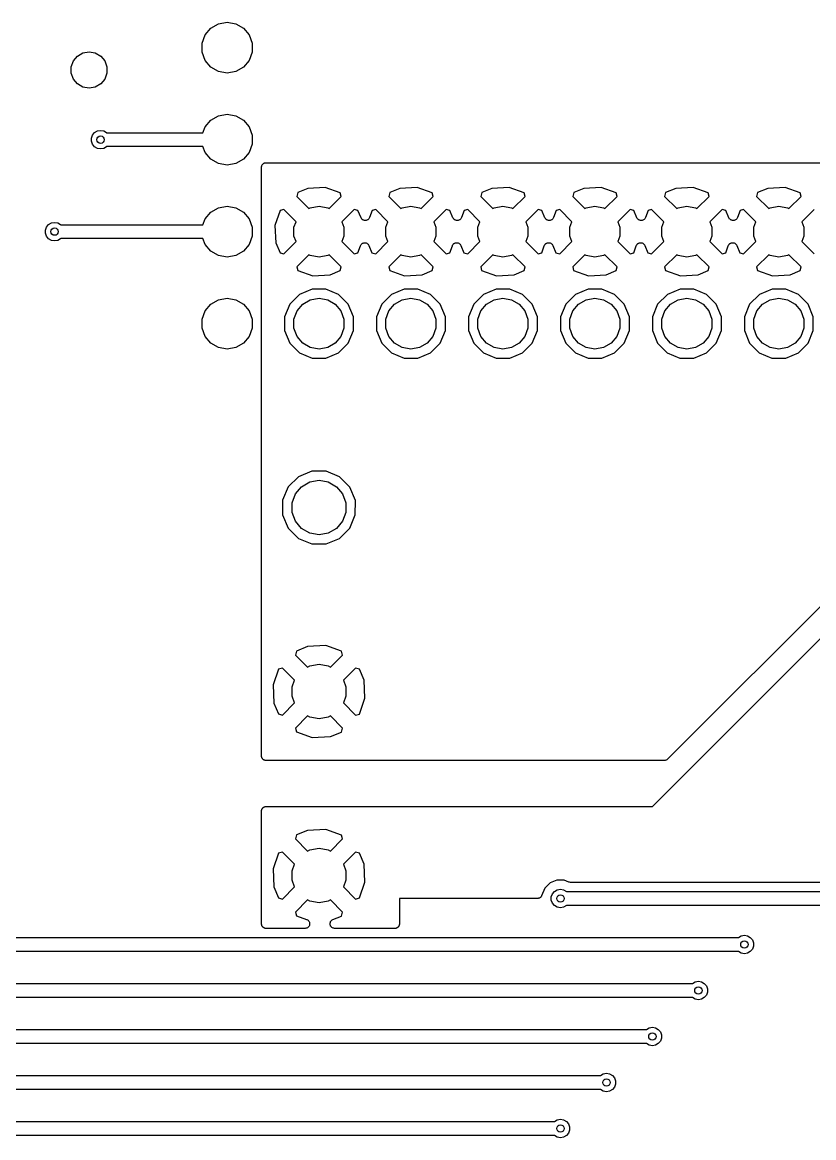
# Model space of a CAD drawing. Extents: x 25 to 346, y -457 to -16.
# Drawn here: x 223.9 to 245.75, y -405.38 to -374.58 of the extents above; entities that cross this region are included whole.
import ezdxf

# ---------------------------------------------------------------- set-up
doc = ezdxf.new("R2010")
doc.units = 0
doc.header["$MEASUREMENT"] = 0
doc.layers.add('BLACK', color=7, linetype='CONTINUOUS')

msp = doc.modelspace()

# ---------------------------------------------------------------- linework, layer by layer
at = {"layer": 'Black'}
for p, q in [((228.945, -374.934), (229.102, -374.748)), ((229.102, -374.748), (229.313, -374.626)), ((229.313, -374.626), (229.552, -374.584)), ((229.552, -374.584), (229.792, -374.626)), ((229.792, -374.626), (230.003, -374.748)), ((230.003, -374.748), (230.16, -374.934)), ((228.862, -375.163), (228.945, -374.934)), ((230.16, -374.934), (230.243, -375.163)), ((225.42, -375.516), (225.571, -375.428)), ((225.571, -375.428), (225.742, -375.398)), ((225.742, -375.398), (225.914, -375.428)), ((225.914, -375.428), (226.065, -375.516)), ((228.862, -375.407), (228.862, -375.163)), ((228.945, -375.636), (228.862, -375.407)), ((230.243, -375.407), (230.16, -375.636)), ((230.243, -375.163), (230.243, -375.407)), ((225.248, -375.813), (225.308, -375.649)), ((225.308, -375.649), (225.42, -375.516)), ((226.065, -375.516), (226.177, -375.649)), ((226.177, -375.649), (226.237, -375.813)), ((229.102, -375.822), (228.945, -375.636)), ((230.16, -375.636), (230.003, -375.822)), ((225.248, -375.987), (225.248, -375.813)), ((225.308, -376.151), (225.248, -375.987)), ((226.237, -375.987), (226.177, -376.151)), ((226.237, -375.813), (226.237, -375.987)), ((229.313, -375.944), (229.102, -375.822)), ((229.552, -375.986), (229.313, -375.944)), ((229.792, -375.944), (229.552, -375.986)), ((230.003, -375.822), (229.792, -375.944)), ((225.42, -376.284), (225.308, -376.151)), ((225.571, -376.372), (225.42, -376.284)), ((225.742, -376.402), (225.571, -376.372)), ((225.914, -376.372), (225.742, -376.402)), ((226.065, -376.284), (225.914, -376.372)), ((226.177, -376.151), (226.065, -376.284)), ((228.945, -377.474), (229.102, -377.288)), ((229.102, -377.288), (229.313, -377.166)), ((229.313, -377.166), (229.552, -377.124)), ((229.552, -377.124), (229.792, -377.166)), ((229.792, -377.166), (230.003, -377.288)), ((230.003, -377.288), (230.16, -377.474)), ((225.896, -377.63), (225.973, -377.585)), ((225.973, -377.585), (226.06, -377.57)), ((226.06, -377.57), (226.147, -377.585)), ((226.147, -377.585), (226.224, -377.63)), ((228.887, -377.635), (228.945, -377.474)), ((230.16, -377.474), (230.243, -377.703)), ((225.809, -377.781), (225.839, -377.698)), ((225.809, -377.869), (225.809, -377.781)), ((225.839, -377.952), (225.809, -377.869)), ((225.839, -377.698), (225.896, -377.63)), ((226.224, -377.63), (226.228, -377.635)), ((226.228, -377.635), (228.887, -377.635)), ((230.243, -377.703), (230.243, -377.947)), ((225.896, -378.02), (225.839, -377.952)), ((225.973, -378.065), (225.896, -378.02)), ((226.06, -378.08), (225.973, -378.065)), ((226.147, -378.065), (226.06, -378.08)), ((226.224, -378.02), (226.147, -378.065)), ((226.228, -378.015), (226.224, -378.02)), ((228.887, -378.015), (226.228, -378.015)), ((228.945, -378.176), (228.887, -378.015)), ((229.102, -378.362), (228.945, -378.176)), ((230.16, -378.176), (230.003, -378.362)), ((230.243, -377.947), (230.16, -378.176)), ((229.313, -378.484), (229.102, -378.362)), ((229.552, -378.526), (229.313, -378.484)), ((229.792, -378.484), (229.552, -378.526)), ((230.003, -378.362), (229.792, -378.484)), ((230.511, -378.555), (230.513, -378.544)), ((230.513, -378.544), (230.518, -378.534)), ((230.518, -378.534), (230.522, -378.523)), ((230.522, -378.523), (230.529, -378.515)), ((230.529, -378.515), (230.535, -378.505)), ((230.535, -378.505), (230.543, -378.498)), ((230.543, -378.498), (230.55, -378.49)), ((230.55, -378.49), (230.56, -378.484)), ((230.56, -378.484), (230.569, -378.477)), ((230.569, -378.477), (230.579, -378.473)), ((230.579, -378.473), (230.589, -378.468)), ((230.589, -378.468), (230.6, -378.466)), ((230.6, -378.466), (230.61, -378.462)), ((230.61, -378.462), (230.621, -378.462)), ((230.621, -378.462), (230.632, -378.46)), ((230.632, -378.46), (255.905, -378.46)), ((230.505, -378.587), (230.507, -378.576)), ((230.505, -379.431), (230.505, -378.587)), ((230.507, -378.565), (230.511, -378.555)), ((230.507, -378.576), (230.507, -378.565)), ((232.267, -379.147), (231.784, -379.173)), ((232.68, -379.293), (232.267, -379.147)), ((234.807, -379.147), (234.324, -379.173)), ((235.22, -379.293), (234.807, -379.147)), ((237.347, -379.147), (236.864, -379.173)), ((237.76, -379.293), (237.347, -379.147)), ((239.887, -379.147), (239.404, -379.173)), ((240.3, -379.293), (239.887, -379.147)), ((242.427, -379.147), (241.944, -379.173)), ((242.84, -379.293), (242.427, -379.147)), ((244.967, -379.147), (244.484, -379.173)), ((245.38, -379.293), (244.967, -379.147)), ((230.505, -380.151), (230.505, -379.431)), ((230.505, -379.431), (230.505, -379.431)), ((231.506, -379.288), (231.479, -379.393)), ((231.479, -379.393), (231.815, -379.728)), ((231.784, -379.173), (231.506, -379.288)), ((232.37, -379.728), (232.706, -379.393)), ((232.706, -379.393), (232.68, -379.293)), ((234.046, -379.288), (234.019, -379.393)), ((234.019, -379.393), (234.355, -379.728)), ((234.324, -379.173), (234.046, -379.288)), ((234.91, -379.728), (235.246, -379.393)), ((235.246, -379.393), (235.22, -379.293)), ((236.586, -379.288), (236.559, -379.393)), ((236.559, -379.393), (236.895, -379.728)), ((236.864, -379.173), (236.586, -379.288)), ((237.45, -379.728), (237.786, -379.393)), ((237.786, -379.393), (237.76, -379.293)), ((239.126, -379.288), (239.099, -379.393)), ((239.099, -379.393), (239.435, -379.728)), ((239.404, -379.173), (239.126, -379.288)), ((239.99, -379.728), (240.326, -379.393)), ((240.326, -379.393), (240.3, -379.293)), ((241.666, -379.288), (241.639, -379.393)), ((241.639, -379.393), (241.975, -379.728)), ((241.944, -379.173), (241.666, -379.288)), ((242.53, -379.728), (242.866, -379.393)), ((242.866, -379.393), (242.84, -379.293)), ((244.206, -379.288), (244.179, -379.393)), ((244.179, -379.393), (244.515, -379.728)), ((244.484, -379.173), (244.206, -379.288)), ((245.07, -379.728), (245.406, -379.393)), ((245.406, -379.393), (245.38, -379.293)), ((229.102, -379.828), (229.313, -379.706)), ((229.313, -379.706), (229.552, -379.664)), ((229.552, -379.664), (229.792, -379.706)), ((229.792, -379.706), (230.003, -379.828)), ((231.12, -379.752), (231.02, -379.778)), ((231.458, -380.09), (231.12, -379.752)), ((231.815, -379.728), (231.853, -379.706)), ((231.853, -379.706), (232.093, -379.664)), ((232.093, -379.664), (232.332, -379.706)), ((232.332, -379.706), (232.37, -379.728)), ((233.065, -379.752), (232.727, -380.09)), ((233.169, -379.779), (233.065, -379.752)), ((233.66, -379.752), (233.56, -379.778)), ((233.998, -380.09), (233.66, -379.752)), ((234.355, -379.728), (234.393, -379.706)), ((234.393, -379.706), (234.632, -379.664)), ((234.632, -379.664), (234.872, -379.706)), ((234.872, -379.706), (234.91, -379.728)), ((235.605, -379.752), (235.267, -380.09)), ((235.709, -379.779), (235.605, -379.752)), ((236.2, -379.752), (236.1, -379.778)), ((236.538, -380.09), (236.2, -379.752)), ((236.895, -379.728), (236.933, -379.706)), ((236.933, -379.706), (237.172, -379.664)), ((237.172, -379.664), (237.412, -379.706)), ((237.412, -379.706), (237.45, -379.728)), ((238.145, -379.752), (237.807, -380.09)), ((238.249, -379.779), (238.145, -379.752)), ((238.74, -379.752), (238.64, -379.778)), ((239.078, -380.09), (238.74, -379.752)), ((239.435, -379.728), (239.473, -379.706)), ((239.473, -379.706), (239.712, -379.664)), ((239.712, -379.664), (239.952, -379.706)), ((239.952, -379.706), (239.99, -379.728)), ((240.685, -379.752), (240.347, -380.09)), ((240.789, -379.779), (240.685, -379.752)), ((241.28, -379.752), (241.18, -379.778)), ((241.618, -380.09), (241.28, -379.752)), ((241.975, -379.728), (242.013, -379.706)), ((242.013, -379.706), (242.252, -379.664)), ((242.252, -379.664), (242.492, -379.706)), ((242.492, -379.706), (242.53, -379.728)), ((243.225, -379.752), (242.887, -380.09)), ((243.329, -379.779), (243.225, -379.752)), ((243.82, -379.752), (243.72, -379.778)), ((244.158, -380.09), (243.82, -379.752)), ((244.515, -379.728), (244.553, -379.706)), ((244.553, -379.706), (244.792, -379.664)), ((244.792, -379.664), (245.032, -379.706)), ((245.032, -379.706), (245.07, -379.728)), ((245.765, -379.752), (245.427, -380.09)), ((228.887, -380.174), (228.945, -380.014)), ((228.945, -380.014), (229.102, -379.828)), ((230.003, -379.828), (230.16, -380.014)), ((230.16, -380.014), (230.243, -380.243)), ((231.02, -379.778), (230.875, -380.191)), ((233.253, -379.982), (233.169, -379.779)), ((233.264, -379.999), (233.253, -379.982)), ((233.274, -380.016), (233.264, -379.999)), ((233.276, -380.018), (233.274, -380.016)), ((233.277, -380.019), (233.276, -380.018)), ((233.293, -380.032), (233.277, -380.019)), ((233.308, -380.044), (233.293, -380.032)), ((233.31, -380.045), (233.308, -380.044)), ((233.312, -380.046), (233.31, -380.045)), ((233.331, -380.052), (233.312, -380.046)), ((233.35, -380.059), (233.331, -380.052)), ((233.352, -380.059), (233.35, -380.059)), ((233.354, -380.06), (233.352, -380.059)), ((233.374, -380.059), (233.354, -380.06)), ((233.394, -380.058), (233.374, -380.059)), ((233.396, -380.058), (233.394, -380.058)), ((233.398, -380.058), (233.396, -380.058)), ((233.417, -380.05), (233.398, -380.058)), ((233.435, -380.043), (233.417, -380.05)), ((233.437, -380.042), (233.435, -380.043)), ((233.439, -380.041), (233.437, -380.042)), ((233.454, -380.027), (233.439, -380.041)), ((233.469, -380.014), (233.454, -380.027)), ((233.47, -380.012), (233.469, -380.014)), ((233.471, -380.011), (233.47, -380.012)), ((233.481, -379.993), (233.471, -380.011)), ((233.49, -379.976), (233.481, -379.993)), ((233.56, -379.778), (233.49, -379.976)), ((235.793, -379.982), (235.709, -379.779)), ((235.804, -379.999), (235.793, -379.982)), ((235.814, -380.016), (235.804, -379.999)), ((235.816, -380.018), (235.814, -380.016)), ((235.817, -380.019), (235.816, -380.018)), ((235.833, -380.032), (235.817, -380.019)), ((235.848, -380.044), (235.833, -380.032)), ((235.85, -380.045), (235.848, -380.044)), ((235.852, -380.046), (235.85, -380.045)), ((235.871, -380.052), (235.852, -380.046)), ((235.89, -380.059), (235.871, -380.052)), ((235.892, -380.059), (235.89, -380.059)), ((235.894, -380.06), (235.892, -380.059)), ((235.914, -380.059), (235.894, -380.06)), ((235.934, -380.058), (235.914, -380.059)), ((235.936, -380.058), (235.934, -380.058)), ((235.938, -380.058), (235.936, -380.058)), ((235.957, -380.05), (235.938, -380.058)), ((235.975, -380.043), (235.957, -380.05)), ((235.977, -380.042), (235.975, -380.043)), ((235.979, -380.041), (235.977, -380.042)), ((235.994, -380.027), (235.979, -380.041)), ((236.009, -380.014), (235.994, -380.027)), ((236.01, -380.012), (236.009, -380.014)), ((236.011, -380.011), (236.01, -380.012)), ((236.021, -379.993), (236.011, -380.011)), ((236.03, -379.976), (236.021, -379.993)), ((236.1, -379.778), (236.03, -379.976)), ((238.333, -379.982), (238.249, -379.779)), ((238.344, -379.999), (238.333, -379.982)), ((238.354, -380.016), (238.344, -379.999)), ((238.356, -380.018), (238.354, -380.016)), ((238.357, -380.019), (238.356, -380.018)), ((238.373, -380.032), (238.357, -380.019)), ((238.388, -380.044), (238.373, -380.032)), ((238.39, -380.045), (238.388, -380.044)), ((238.392, -380.046), (238.39, -380.045)), ((238.411, -380.052), (238.392, -380.046)), ((238.43, -380.059), (238.411, -380.052)), ((238.432, -380.059), (238.43, -380.059)), ((238.434, -380.06), (238.432, -380.059)), ((238.454, -380.059), (238.434, -380.06)), ((238.474, -380.058), (238.454, -380.059)), ((238.476, -380.058), (238.474, -380.058)), ((238.478, -380.058), (238.476, -380.058)), ((238.497, -380.05), (238.478, -380.058)), ((238.515, -380.043), (238.497, -380.05)), ((238.517, -380.042), (238.515, -380.043)), ((238.519, -380.041), (238.517, -380.042)), ((238.534, -380.027), (238.519, -380.041)), ((238.549, -380.014), (238.534, -380.027)), ((238.55, -380.012), (238.549, -380.014)), ((238.551, -380.011), (238.55, -380.012)), ((238.561, -379.993), (238.551, -380.011)), ((238.57, -379.976), (238.561, -379.993)), ((238.64, -379.778), (238.57, -379.976)), ((240.873, -379.982), (240.789, -379.779)), ((240.884, -379.999), (240.873, -379.982)), ((240.894, -380.016), (240.884, -379.999)), ((240.896, -380.018), (240.894, -380.016)), ((240.897, -380.019), (240.896, -380.018)), ((240.913, -380.032), (240.897, -380.019)), ((240.928, -380.044), (240.913, -380.032)), ((240.93, -380.045), (240.928, -380.044)), ((240.932, -380.046), (240.93, -380.045)), ((240.951, -380.052), (240.932, -380.046)), ((240.97, -380.059), (240.951, -380.052)), ((240.972, -380.059), (240.97, -380.059)), ((240.974, -380.06), (240.972, -380.059)), ((240.994, -380.059), (240.974, -380.06)), ((241.014, -380.058), (240.994, -380.059)), ((241.016, -380.058), (241.014, -380.058)), ((241.018, -380.058), (241.016, -380.058)), ((241.037, -380.05), (241.018, -380.058)), ((241.055, -380.043), (241.037, -380.05)), ((241.057, -380.042), (241.055, -380.043)), ((241.059, -380.041), (241.057, -380.042)), ((241.074, -380.027), (241.059, -380.041)), ((241.089, -380.014), (241.074, -380.027)), ((241.09, -380.012), (241.089, -380.014)), ((241.091, -380.011), (241.09, -380.012)), ((241.101, -379.993), (241.091, -380.011)), ((241.11, -379.976), (241.101, -379.993)), ((241.18, -379.778), (241.11, -379.976)), ((243.413, -379.982), (243.329, -379.779)), ((243.424, -379.999), (243.413, -379.982)), ((243.434, -380.016), (243.424, -379.999)), ((243.436, -380.018), (243.434, -380.016)), ((243.437, -380.019), (243.436, -380.018)), ((243.453, -380.032), (243.437, -380.019)), ((243.468, -380.044), (243.453, -380.032)), ((243.47, -380.045), (243.468, -380.044)), ((243.472, -380.046), (243.47, -380.045)), ((243.491, -380.052), (243.472, -380.046)), ((243.51, -380.059), (243.491, -380.052)), ((243.512, -380.059), (243.51, -380.059)), ((243.514, -380.06), (243.512, -380.059)), ((243.534, -380.059), (243.514, -380.06)), ((243.554, -380.058), (243.534, -380.059)), ((243.556, -380.058), (243.554, -380.058)), ((243.558, -380.058), (243.556, -380.058)), ((243.577, -380.05), (243.558, -380.058)), ((243.595, -380.043), (243.577, -380.05)), ((243.597, -380.042), (243.595, -380.043)), ((243.599, -380.041), (243.597, -380.042)), ((243.614, -380.027), (243.599, -380.041)), ((243.629, -380.014), (243.614, -380.027)), ((243.63, -380.012), (243.629, -380.014)), ((243.631, -380.011), (243.63, -380.012)), ((243.641, -379.993), (243.631, -380.011)), ((243.65, -379.976), (243.641, -379.993)), ((243.72, -379.778), (243.65, -379.976)), ((224.539, -380.321), (224.569, -380.238)), ((224.539, -380.409), (224.539, -380.321)), ((224.569, -380.238), (224.626, -380.17)), ((224.626, -380.17), (224.703, -380.125)), ((224.703, -380.125), (224.79, -380.11)), ((224.79, -380.11), (224.877, -380.125)), ((224.877, -380.125), (224.954, -380.17)), ((224.954, -380.17), (224.958, -380.174)), ((224.958, -380.174), (225.149, -380.174)), ((225.149, -380.174), (228.887, -380.174)), ((230.243, -380.243), (230.243, -380.487)), ((230.505, -380.152), (230.505, -380.151)), ((230.505, -380.156), (230.505, -380.152)), ((230.505, -380.172), (230.505, -380.156)), ((230.505, -380.156), (230.505, -380.156)), ((230.505, -380.156), (230.505, -380.156)), ((230.505, -380.366), (230.505, -380.172)), ((230.505, -380.172), (230.505, -380.172)), ((230.505, -380.172), (230.505, -380.172)), ((230.505, -381.299), (230.505, -380.366)), ((230.505, -380.366), (230.505, -380.366)), ((230.505, -380.366), (230.505, -380.366)), ((230.875, -380.191), (230.901, -380.674)), ((231.402, -380.243), (231.458, -380.09)), ((231.402, -380.487), (231.402, -380.243)), ((232.727, -380.09), (232.783, -380.243)), ((232.783, -380.243), (232.783, -380.487)), ((233.942, -380.243), (233.998, -380.09)), ((233.942, -380.487), (233.942, -380.243)), ((235.267, -380.09), (235.323, -380.243)), ((235.323, -380.243), (235.323, -380.487)), ((236.482, -380.243), (236.538, -380.09)), ((236.482, -380.487), (236.482, -380.243)), ((237.807, -380.09), (237.863, -380.243)), ((237.863, -380.243), (237.863, -380.487)), ((239.022, -380.243), (239.078, -380.09)), ((239.022, -380.487), (239.022, -380.243)), ((240.347, -380.09), (240.403, -380.243)), ((240.403, -380.243), (240.403, -380.487)), ((241.562, -380.243), (241.618, -380.09)), ((241.562, -380.487), (241.562, -380.243)), ((242.887, -380.09), (242.943, -380.243)), ((242.943, -380.243), (242.943, -380.487)), ((244.102, -380.243), (244.158, -380.09)), ((244.102, -380.487), (244.102, -380.243)), ((245.427, -380.09), (245.483, -380.243)), ((245.483, -380.243), (245.483, -380.487)), ((224.569, -380.492), (224.539, -380.409)), ((224.626, -380.56), (224.569, -380.492)), ((224.703, -380.605), (224.626, -380.56)), ((224.79, -380.62), (224.703, -380.605)), ((224.877, -380.605), (224.79, -380.62)), ((224.954, -380.56), (224.877, -380.605)), ((224.958, -380.555), (224.954, -380.56)), ((225.149, -380.555), (224.958, -380.555)), ((228.887, -380.555), (225.149, -380.555)), ((228.945, -380.716), (228.887, -380.555)), ((230.243, -380.487), (230.16, -380.716)), ((230.901, -380.674), (231.016, -380.951)), ((231.12, -380.978), (231.458, -380.64)), ((231.458, -380.64), (231.402, -380.487)), ((232.783, -380.487), (232.727, -380.64)), ((232.727, -380.64), (233.065, -380.978)), ((233.271, -380.703), (233.286, -380.689)), ((233.286, -380.689), (233.288, -380.688)), ((233.288, -380.688), (233.29, -380.687)), ((233.29, -380.687), (233.308, -380.68)), ((233.308, -380.68), (233.327, -380.672)), ((233.327, -380.672), (233.329, -380.672)), ((233.329, -380.672), (233.331, -380.672)), ((233.331, -380.672), (233.351, -380.671)), ((233.351, -380.671), (233.371, -380.67)), ((233.371, -380.67), (233.373, -380.671)), ((233.373, -380.671), (233.375, -380.671)), ((233.375, -380.671), (233.394, -380.678)), ((233.394, -380.678), (233.413, -380.684)), ((233.413, -380.684), (233.415, -380.685)), ((233.415, -380.685), (233.417, -380.686)), ((233.417, -380.686), (233.432, -380.698)), ((233.432, -380.698), (233.448, -380.711)), ((233.66, -380.978), (233.998, -380.64)), ((233.998, -380.64), (233.942, -380.487)), ((235.323, -380.487), (235.267, -380.64)), ((235.267, -380.64), (235.605, -380.978)), ((235.811, -380.703), (235.826, -380.689)), ((235.826, -380.689), (235.828, -380.688)), ((235.828, -380.688), (235.83, -380.687)), ((235.83, -380.687), (235.848, -380.68)), ((235.848, -380.68), (235.867, -380.672)), ((235.867, -380.672), (235.869, -380.672)), ((235.869, -380.672), (235.871, -380.672)), ((235.871, -380.672), (235.891, -380.671)), ((235.891, -380.671), (235.911, -380.67)), ((235.911, -380.67), (235.913, -380.671)), ((235.913, -380.671), (235.915, -380.671)), ((235.915, -380.671), (235.934, -380.678)), ((235.934, -380.678), (235.953, -380.684)), ((235.953, -380.684), (235.955, -380.685)), ((235.955, -380.685), (235.957, -380.686)), ((235.957, -380.686), (235.972, -380.698)), ((235.972, -380.698), (235.988, -380.711)), ((236.2, -380.978), (236.538, -380.64)), ((236.538, -380.64), (236.482, -380.487)), ((237.863, -380.487), (237.807, -380.64)), ((237.807, -380.64), (238.145, -380.978)), ((238.351, -380.703), (238.366, -380.689)), ((238.366, -380.689), (238.368, -380.688)), ((238.368, -380.688), (238.37, -380.687)), ((238.37, -380.687), (238.388, -380.68)), ((238.388, -380.68), (238.407, -380.672)), ((238.407, -380.672), (238.409, -380.672)), ((238.409, -380.672), (238.411, -380.672)), ((238.411, -380.672), (238.431, -380.671)), ((238.431, -380.671), (238.451, -380.67)), ((238.451, -380.67), (238.453, -380.671)), ((238.453, -380.671), (238.455, -380.671)), ((238.455, -380.671), (238.474, -380.678)), ((238.474, -380.678), (238.493, -380.684)), ((238.493, -380.684), (238.495, -380.685)), ((238.495, -380.685), (238.497, -380.686)), ((238.497, -380.686), (238.512, -380.698)), ((238.512, -380.698), (238.528, -380.711)), ((238.74, -380.978), (239.078, -380.64)), ((239.078, -380.64), (239.022, -380.487)), ((240.403, -380.487), (240.347, -380.64)), ((240.347, -380.64), (240.685, -380.978)), ((240.891, -380.703), (240.906, -380.689)), ((240.906, -380.689), (240.908, -380.688)), ((240.908, -380.688), (240.91, -380.687)), ((240.91, -380.687), (240.928, -380.68)), ((240.928, -380.68), (240.947, -380.672)), ((240.947, -380.672), (240.949, -380.672)), ((240.949, -380.672), (240.951, -380.672)), ((240.951, -380.672), (240.971, -380.671)), ((240.971, -380.671), (240.991, -380.67)), ((240.991, -380.67), (240.993, -380.671)), ((240.993, -380.671), (240.995, -380.671)), ((240.995, -380.671), (241.014, -380.678)), ((241.014, -380.678), (241.033, -380.684)), ((241.033, -380.684), (241.035, -380.685)), ((241.035, -380.685), (241.037, -380.686)), ((241.037, -380.686), (241.052, -380.698)), ((241.052, -380.698), (241.068, -380.711)), ((241.28, -380.978), (241.618, -380.64)), ((241.618, -380.64), (241.562, -380.487)), ((242.943, -380.487), (242.887, -380.64)), ((242.887, -380.64), (243.225, -380.978)), ((243.431, -380.703), (243.446, -380.689)), ((243.446, -380.689), (243.448, -380.688)), ((243.448, -380.688), (243.45, -380.687)), ((243.45, -380.687), (243.468, -380.68)), ((243.468, -380.68), (243.487, -380.672)), ((243.487, -380.672), (243.489, -380.672)), ((243.489, -380.672), (243.491, -380.672)), ((243.491, -380.672), (243.511, -380.671)), ((243.511, -380.671), (243.531, -380.67)), ((243.531, -380.67), (243.533, -380.671)), ((243.533, -380.671), (243.535, -380.671)), ((243.535, -380.671), (243.554, -380.678)), ((243.554, -380.678), (243.573, -380.684)), ((243.573, -380.684), (243.575, -380.685)), ((243.575, -380.685), (243.577, -380.686)), ((243.577, -380.686), (243.592, -380.698)), ((243.592, -380.698), (243.608, -380.711)), ((243.82, -380.978), (244.158, -380.64)), ((244.158, -380.64), (244.102, -380.487)), ((245.483, -380.487), (245.427, -380.64)), ((245.427, -380.64), (245.765, -380.978)), ((229.102, -380.902), (228.945, -380.716)), ((229.313, -381.024), (229.102, -380.902)), ((230.003, -380.902), (229.792, -381.024)), ((230.16, -380.716), (230.003, -380.902)), ((231.016, -380.951), (231.12, -380.978)), ((231.815, -381.002), (231.479, -381.337)), ((231.853, -381.024), (231.815, -381.002)), ((232.37, -381.002), (232.332, -381.024)), ((232.706, -381.337), (232.37, -381.002)), ((233.065, -380.978), (233.165, -380.952)), ((233.165, -380.952), (233.235, -380.754)), ((233.235, -380.754), (233.244, -380.737)), ((233.244, -380.737), (233.254, -380.719)), ((233.254, -380.719), (233.255, -380.718)), ((233.255, -380.718), (233.256, -380.716)), ((233.256, -380.716), (233.271, -380.703)), ((233.448, -380.711), (233.449, -380.712)), ((233.449, -380.712), (233.451, -380.714)), ((233.451, -380.714), (233.461, -380.731)), ((233.461, -380.731), (233.472, -380.748)), ((233.472, -380.748), (233.556, -380.951)), ((233.556, -380.951), (233.66, -380.978)), ((234.355, -381.002), (234.019, -381.337)), ((234.393, -381.024), (234.355, -381.002)), ((234.91, -381.002), (234.872, -381.024)), ((235.246, -381.337), (234.91, -381.002)), ((235.605, -380.978), (235.705, -380.952)), ((235.705, -380.952), (235.775, -380.754)), ((235.775, -380.754), (235.784, -380.737)), ((235.784, -380.737), (235.794, -380.719)), ((235.794, -380.719), (235.795, -380.718)), ((235.795, -380.718), (235.796, -380.716)), ((235.796, -380.716), (235.811, -380.703)), ((235.988, -380.711), (235.989, -380.712)), ((235.989, -380.712), (235.991, -380.714)), ((235.991, -380.714), (236.001, -380.731)), ((236.001, -380.731), (236.012, -380.748)), ((236.012, -380.748), (236.096, -380.951)), ((236.096, -380.951), (236.2, -380.978)), ((236.895, -381.002), (236.559, -381.337)), ((236.933, -381.024), (236.895, -381.002)), ((237.45, -381.002), (237.412, -381.024)), ((237.786, -381.337), (237.45, -381.002)), ((238.145, -380.978), (238.245, -380.952)), ((238.245, -380.952), (238.315, -380.754)), ((238.315, -380.754), (238.324, -380.737)), ((238.324, -380.737), (238.334, -380.719)), ((238.334, -380.719), (238.335, -380.718)), ((238.335, -380.718), (238.336, -380.716)), ((238.336, -380.716), (238.351, -380.703)), ((238.528, -380.711), (238.529, -380.712)), ((238.529, -380.712), (238.531, -380.714)), ((238.531, -380.714), (238.541, -380.731)), ((238.541, -380.731), (238.552, -380.748)), ((238.552, -380.748), (238.636, -380.951)), ((238.636, -380.951), (238.74, -380.978)), ((239.435, -381.002), (239.099, -381.337)), ((239.473, -381.024), (239.435, -381.002)), ((239.99, -381.002), (239.952, -381.024)), ((240.326, -381.337), (239.99, -381.002)), ((240.685, -380.978), (240.785, -380.952)), ((240.785, -380.952), (240.855, -380.754)), ((240.855, -380.754), (240.864, -380.737)), ((240.864, -380.737), (240.874, -380.719)), ((240.874, -380.719), (240.875, -380.718)), ((240.875, -380.718), (240.876, -380.716)), ((240.876, -380.716), (240.891, -380.703)), ((241.068, -380.711), (241.069, -380.712)), ((241.069, -380.712), (241.071, -380.714)), ((241.071, -380.714), (241.081, -380.731)), ((241.081, -380.731), (241.092, -380.748)), ((241.092, -380.748), (241.176, -380.951)), ((241.176, -380.951), (241.28, -380.978)), ((241.975, -381.002), (241.639, -381.337)), ((242.013, -381.024), (241.975, -381.002)), ((242.53, -381.002), (242.492, -381.024)), ((242.866, -381.337), (242.53, -381.002)), ((243.225, -380.978), (243.325, -380.952)), ((243.325, -380.952), (243.395, -380.754)), ((243.395, -380.754), (243.404, -380.737)), ((243.404, -380.737), (243.414, -380.719)), ((243.414, -380.719), (243.415, -380.718)), ((243.415, -380.718), (243.416, -380.716)), ((243.416, -380.716), (243.431, -380.703)), ((243.608, -380.711), (243.609, -380.712)), ((243.609, -380.712), (243.611, -380.714)), ((243.611, -380.714), (243.621, -380.731)), ((243.621, -380.731), (243.632, -380.748)), ((243.632, -380.748), (243.716, -380.951)), ((243.716, -380.951), (243.82, -380.978)), ((244.515, -381.002), (244.179, -381.337)), ((244.553, -381.024), (244.515, -381.002)), ((245.07, -381.002), (245.032, -381.024)), ((245.406, -381.337), (245.07, -381.002)), ((229.552, -381.066), (229.313, -381.024)), ((229.792, -381.024), (229.552, -381.066)), ((230.505, -382.691), (230.505, -381.299)), ((232.093, -381.066), (231.853, -381.024)), ((232.332, -381.024), (232.093, -381.066)), ((234.632, -381.066), (234.393, -381.024)), ((234.872, -381.024), (234.632, -381.066)), ((237.172, -381.066), (236.933, -381.024)), ((237.412, -381.024), (237.172, -381.066)), ((239.712, -381.066), (239.473, -381.024)), ((239.952, -381.024), (239.712, -381.066)), ((242.252, -381.066), (242.013, -381.024)), ((242.492, -381.024), (242.252, -381.066)), ((244.792, -381.066), (244.553, -381.024)), ((245.032, -381.024), (244.792, -381.066)), ((231.479, -381.337), (231.505, -381.437)), ((231.505, -381.437), (231.918, -381.583)), ((231.918, -381.583), (232.401, -381.557)), ((232.401, -381.557), (232.679, -381.442)), ((232.679, -381.442), (232.706, -381.337)), ((234.019, -381.337), (234.045, -381.437)), ((234.045, -381.437), (234.458, -381.583)), ((234.458, -381.583), (234.941, -381.557)), ((234.941, -381.557), (235.219, -381.442)), ((235.219, -381.442), (235.246, -381.337)), ((236.559, -381.337), (236.585, -381.437)), ((236.585, -381.437), (236.998, -381.583)), ((236.998, -381.583), (237.481, -381.557)), ((237.481, -381.557), (237.759, -381.442)), ((237.759, -381.442), (237.786, -381.337)), ((239.099, -381.337), (239.125, -381.437)), ((239.125, -381.437), (239.538, -381.583)), ((239.538, -381.583), (240.021, -381.557)), ((240.021, -381.557), (240.299, -381.442)), ((240.299, -381.442), (240.326, -381.337)), ((241.639, -381.337), (241.665, -381.437)), ((241.665, -381.437), (242.078, -381.583)), ((242.078, -381.583), (242.561, -381.557)), ((242.561, -381.557), (242.839, -381.442)), ((242.839, -381.442), (242.866, -381.337)), ((244.179, -381.337), (244.205, -381.437)), ((244.205, -381.437), (244.618, -381.583)), ((244.618, -381.583), (245.101, -381.557)), ((245.101, -381.557), (245.379, -381.442)), ((245.379, -381.442), (245.406, -381.337)), ((229.313, -382.246), (229.552, -382.204)), ((229.552, -382.204), (229.792, -382.246)), ((231.554, -382.097), (231.285, -382.365)), ((231.904, -381.952), (231.554, -382.097)), ((231.853, -382.246), (232.093, -382.204)), ((232.283, -381.953), (231.904, -381.952)), ((232.093, -382.204), (232.332, -382.246)), ((232.633, -382.098), (232.283, -381.953)), ((232.9, -382.366), (232.633, -382.098)), ((234.094, -382.097), (233.825, -382.365)), ((234.444, -381.952), (234.094, -382.097)), ((234.393, -382.246), (234.632, -382.204)), ((234.823, -381.953), (234.444, -381.952)), ((234.632, -382.204), (234.872, -382.246)), ((235.173, -382.098), (234.823, -381.953)), ((235.44, -382.366), (235.173, -382.098)), ((236.634, -382.097), (236.365, -382.365)), ((236.984, -381.952), (236.634, -382.097)), ((236.933, -382.246), (237.172, -382.204)), ((237.363, -381.953), (236.984, -381.952)), ((237.172, -382.204), (237.412, -382.246)), ((237.713, -382.098), (237.363, -381.953)), ((237.98, -382.366), (237.713, -382.098)), ((239.174, -382.097), (238.905, -382.365)), ((239.524, -381.952), (239.174, -382.097)), ((239.473, -382.246), (239.712, -382.204)), ((239.903, -381.953), (239.524, -381.952)), ((239.712, -382.204), (239.952, -382.246)), ((240.253, -382.098), (239.903, -381.953)), ((240.52, -382.366), (240.253, -382.098)), ((241.714, -382.097), (241.445, -382.365)), ((242.064, -381.952), (241.714, -382.097)), ((242.013, -382.246), (242.252, -382.204)), ((242.443, -381.953), (242.064, -381.952)), ((242.252, -382.204), (242.492, -382.246)), ((242.793, -382.098), (242.443, -381.953)), ((243.06, -382.366), (242.793, -382.098)), ((244.254, -382.097), (243.985, -382.365)), ((244.604, -381.952), (244.254, -382.097)), ((244.553, -382.246), (244.792, -382.204)), ((244.983, -381.953), (244.604, -381.952)), ((244.792, -382.204), (245.032, -382.246)), ((245.333, -382.098), (244.983, -381.953)), ((245.6, -382.366), (245.333, -382.098)), ((228.945, -382.554), (229.102, -382.368)), ((229.102, -382.368), (229.313, -382.246)), ((229.792, -382.246), (230.003, -382.368)), ((230.003, -382.368), (230.16, -382.554)), ((231.285, -382.365), (231.14, -382.715)), ((231.485, -382.554), (231.642, -382.368)), ((231.642, -382.368), (231.853, -382.246)), ((232.332, -382.246), (232.543, -382.368)), ((232.543, -382.368), (232.7, -382.554)), ((233.045, -382.716), (232.9, -382.366)), ((233.825, -382.365), (233.68, -382.715)), ((234.025, -382.554), (234.182, -382.368)), ((234.182, -382.368), (234.393, -382.246)), ((234.872, -382.246), (235.083, -382.368)), ((235.083, -382.368), (235.24, -382.554)), ((235.585, -382.716), (235.44, -382.366)), ((236.365, -382.365), (236.22, -382.715)), ((236.565, -382.554), (236.722, -382.368)), ((236.722, -382.368), (236.933, -382.246)), ((237.412, -382.246), (237.623, -382.368)), ((237.623, -382.368), (237.78, -382.554)), ((238.125, -382.716), (237.98, -382.366)), ((238.905, -382.365), (238.76, -382.715)), ((239.105, -382.554), (239.262, -382.368)), ((239.262, -382.368), (239.473, -382.246)), ((239.952, -382.246), (240.163, -382.368)), ((240.163, -382.368), (240.32, -382.554)), ((240.665, -382.716), (240.52, -382.366)), ((241.445, -382.365), (241.3, -382.715)), ((241.645, -382.554), (241.802, -382.368)), ((241.802, -382.368), (242.013, -382.246)), ((242.492, -382.246), (242.703, -382.368)), ((242.703, -382.368), (242.86, -382.554)), ((243.205, -382.716), (243.06, -382.366)), ((243.985, -382.365), (243.84, -382.715)), ((244.185, -382.554), (244.342, -382.368)), ((244.342, -382.368), (244.553, -382.246)), ((245.032, -382.246), (245.243, -382.368)), ((245.243, -382.368), (245.4, -382.554)), ((245.745, -382.716), (245.6, -382.366)), ((228.862, -382.783), (228.945, -382.554)), ((228.862, -383.027), (228.862, -382.783)), ((230.16, -382.554), (230.243, -382.783)), ((230.243, -382.783), (230.243, -383.027)), ((230.505, -382.692), (230.505, -382.691)), ((230.505, -382.696), (230.505, -382.692)), ((230.505, -382.906), (230.505, -382.696)), ((230.505, -382.696), (230.505, -382.696)), ((230.505, -382.696), (230.505, -382.696)), ((231.14, -382.715), (231.14, -383.094)), ((231.402, -382.783), (231.485, -382.554)), ((231.402, -383.027), (231.402, -382.783)), ((232.7, -382.554), (232.783, -382.783)), ((232.783, -382.783), (232.783, -383.027)), ((233.045, -383.095), (233.045, -382.716)), ((233.68, -382.715), (233.68, -383.094)), ((233.942, -382.783), (234.025, -382.554)), ((233.942, -383.027), (233.942, -382.783)), ((235.24, -382.554), (235.323, -382.783)), ((235.323, -382.783), (235.323, -383.027)), ((235.585, -383.095), (235.585, -382.716)), ((236.22, -382.715), (236.22, -383.094)), ((236.482, -382.783), (236.565, -382.554)), ((236.482, -383.027), (236.482, -382.783)), ((237.78, -382.554), (237.863, -382.783)), ((237.863, -382.783), (237.863, -383.027)), ((238.125, -383.095), (238.125, -382.716)), ((238.76, -382.715), (238.76, -383.094)), ((239.022, -382.783), (239.105, -382.554)), ((239.022, -383.027), (239.022, -382.783)), ((240.32, -382.554), (240.403, -382.783)), ((240.403, -382.783), (240.403, -383.027)), ((240.665, -383.095), (240.665, -382.716)), ((241.3, -382.715), (241.3, -383.094)), ((241.562, -382.783), (241.645, -382.554)), ((241.562, -383.027), (241.562, -382.783)), ((242.86, -382.554), (242.943, -382.783)), ((242.943, -382.783), (242.943, -383.027)), ((243.205, -383.095), (243.205, -382.716)), ((243.84, -382.715), (243.84, -383.094)), ((244.102, -382.783), (244.185, -382.554)), ((244.102, -383.027), (244.102, -382.783)), ((245.4, -382.554), (245.483, -382.783)), ((245.483, -382.783), (245.483, -383.027)), ((245.745, -383.095), (245.745, -382.716)), ((228.945, -383.256), (228.862, -383.027)), ((230.243, -383.027), (230.16, -383.256)), ((230.505, -383.119), (230.505, -382.906)), ((230.505, -382.906), (230.505, -382.906)), ((230.505, -382.906), (230.505, -382.906)), ((230.505, -388.209), (230.505, -383.119)), ((231.14, -383.094), (231.285, -383.444)), ((231.485, -383.256), (231.402, -383.027)), ((232.783, -383.027), (232.7, -383.256)), ((232.9, -383.445), (233.045, -383.095)), ((233.68, -383.094), (233.825, -383.444)), ((234.025, -383.256), (233.942, -383.027)), ((235.323, -383.027), (235.24, -383.256)), ((235.44, -383.445), (235.585, -383.095)), ((236.22, -383.094), (236.365, -383.444)), ((236.565, -383.256), (236.482, -383.027)), ((237.863, -383.027), (237.78, -383.256)), ((237.98, -383.445), (238.125, -383.095)), ((238.76, -383.094), (238.905, -383.444)), ((239.105, -383.256), (239.022, -383.027)), ((240.403, -383.027), (240.32, -383.256)), ((240.52, -383.445), (240.665, -383.095)), ((241.3, -383.094), (241.445, -383.444)), ((241.645, -383.256), (241.562, -383.027)), ((242.943, -383.027), (242.86, -383.256)), ((243.06, -383.445), (243.205, -383.095)), ((243.84, -383.094), (243.985, -383.444)), ((244.185, -383.256), (244.102, -383.027)), ((245.483, -383.027), (245.4, -383.256)), ((245.6, -383.445), (245.745, -383.095)), ((229.102, -383.442), (228.945, -383.256)), ((229.313, -383.564), (229.102, -383.442)), ((230.003, -383.442), (229.792, -383.564)), ((230.16, -383.256), (230.003, -383.442)), ((231.285, -383.444), (231.552, -383.712)), ((231.642, -383.442), (231.485, -383.256)), ((231.853, -383.564), (231.642, -383.442)), ((232.543, -383.442), (232.332, -383.564)), ((232.7, -383.256), (232.543, -383.442)), ((232.631, -383.713), (232.9, -383.445)), ((233.825, -383.444), (234.092, -383.712)), ((234.182, -383.442), (234.025, -383.256)), ((234.393, -383.564), (234.182, -383.442)), ((235.083, -383.442), (234.872, -383.564)), ((235.24, -383.256), (235.083, -383.442)), ((235.171, -383.713), (235.44, -383.445)), ((236.365, -383.444), (236.632, -383.712)), ((236.722, -383.442), (236.565, -383.256)), ((236.933, -383.564), (236.722, -383.442)), ((237.623, -383.442), (237.412, -383.564)), ((237.78, -383.256), (237.623, -383.442)), ((237.711, -383.713), (237.98, -383.445)), ((238.905, -383.444), (239.172, -383.712)), ((239.262, -383.442), (239.105, -383.256)), ((239.473, -383.564), (239.262, -383.442)), ((240.163, -383.442), (239.952, -383.564)), ((240.32, -383.256), (240.163, -383.442)), ((240.251, -383.713), (240.52, -383.445)), ((241.445, -383.444), (241.712, -383.712)), ((241.802, -383.442), (241.645, -383.256)), ((242.013, -383.564), (241.802, -383.442)), ((242.703, -383.442), (242.492, -383.564)), ((242.86, -383.256), (242.703, -383.442)), ((242.791, -383.713), (243.06, -383.445)), ((243.985, -383.444), (244.252, -383.712)), ((244.342, -383.442), (244.185, -383.256)), ((244.553, -383.564), (244.342, -383.442)), ((245.243, -383.442), (245.032, -383.564)), ((245.4, -383.256), (245.243, -383.442)), ((245.331, -383.713), (245.6, -383.445)), ((229.552, -383.606), (229.313, -383.564)), ((229.792, -383.564), (229.552, -383.606)), ((231.552, -383.712), (231.902, -383.857)), ((232.093, -383.606), (231.853, -383.564)), ((232.332, -383.564), (232.093, -383.606)), ((232.281, -383.858), (232.631, -383.713)), ((234.092, -383.712), (234.442, -383.857)), ((234.632, -383.606), (234.393, -383.564)), ((234.872, -383.564), (234.632, -383.606)), ((234.821, -383.858), (235.171, -383.713)), ((236.632, -383.712), (236.982, -383.857)), ((237.172, -383.606), (236.933, -383.564)), ((237.412, -383.564), (237.172, -383.606)), ((237.361, -383.858), (237.711, -383.713)), ((239.172, -383.712), (239.522, -383.857)), ((239.712, -383.606), (239.473, -383.564)), ((239.952, -383.564), (239.712, -383.606)), ((239.901, -383.858), (240.251, -383.713)), ((241.309, -396.231), (254.03, -383.51)), ((241.712, -383.712), (242.062, -383.857)), ((242.252, -383.606), (242.013, -383.564)), ((242.492, -383.564), (242.252, -383.606)), ((242.441, -383.858), (242.791, -383.713)), ((244.252, -383.712), (244.602, -383.857)), ((244.792, -383.606), (244.553, -383.564)), ((245.032, -383.564), (244.792, -383.606)), ((244.981, -383.858), (245.331, -383.713)), ((231.902, -383.857), (232.281, -383.858)), ((234.442, -383.857), (234.821, -383.858)), ((236.982, -383.857), (237.361, -383.858)), ((239.522, -383.857), (239.901, -383.858)), ((252.577, -384.074), (241.718, -394.933)), ((242.062, -383.857), (242.441, -383.858)), ((244.602, -383.857), (244.981, -383.858)), ((231.525, -387.133), (231.242, -387.416)), ((231.894, -386.981), (231.525, -387.133)), ((232.293, -386.981), (231.894, -386.981)), ((232.662, -387.134), (232.293, -386.981)), ((232.944, -387.417), (232.662, -387.134)), ((231.242, -387.416), (231.089, -387.784)), ((231.44, -387.609), (231.609, -387.408)), ((231.609, -387.408), (231.835, -387.278)), ((231.835, -387.278), (232.093, -387.232)), ((232.093, -387.232), (232.35, -387.278)), ((232.35, -387.278), (232.576, -387.408)), ((232.576, -387.408), (232.744, -387.609)), ((233.097, -387.786), (232.944, -387.417)), ((231.089, -387.784), (231.088, -388.184)), ((231.351, -387.854), (231.44, -387.609)), ((232.744, -387.609), (232.834, -387.854)), ((231.351, -388.116), (231.351, -387.854)), ((232.834, -387.854), (232.834, -388.116)), ((233.096, -388.186), (233.097, -387.786)), ((230.505, -392.093), (230.505, -388.209)), ((231.088, -388.184), (231.241, -388.553)), ((231.44, -388.361), (231.351, -388.116)), ((231.609, -388.562), (231.44, -388.361)), ((232.744, -388.361), (232.576, -388.562)), ((232.834, -388.116), (232.744, -388.361)), ((232.943, -388.554), (233.096, -388.186)), ((231.241, -388.553), (231.523, -388.836)), ((231.835, -388.692), (231.609, -388.562)), ((232.093, -388.738), (231.835, -388.692)), ((232.35, -388.692), (232.093, -388.738)), ((232.576, -388.562), (232.35, -388.692)), ((232.66, -388.837), (232.943, -388.554)), ((231.523, -388.836), (231.892, -388.989)), ((231.892, -388.989), (232.291, -388.989)), ((232.291, -388.989), (232.66, -388.837)), ((230.505, -392.86), (230.505, -392.093)), ((231.474, -391.946), (231.443, -392.056)), ((231.443, -392.056), (231.777, -392.391)), ((231.775, -391.821), (231.474, -391.946)), ((232.279, -391.796), (231.775, -391.821)), ((232.712, -391.95), (232.279, -391.796)), ((232.408, -392.391), (232.742, -392.056)), ((232.742, -392.056), (232.712, -391.95)), ((231.777, -392.391), (231.835, -392.358)), ((231.835, -392.358), (232.093, -392.312)), ((232.093, -392.312), (232.35, -392.358)), ((232.35, -392.358), (232.408, -392.391)), ((230.978, -392.445), (230.823, -392.879)), ((231.084, -392.416), (230.978, -392.445)), ((231.418, -392.75), (231.084, -392.416)), ((233.101, -392.416), (232.767, -392.75)), ((233.211, -392.447), (233.101, -392.416)), ((233.336, -392.748), (233.211, -392.447)), ((230.505, -394.037), (230.505, -392.86)), ((230.823, -392.879), (230.849, -393.382)), ((231.351, -392.934), (231.418, -392.75)), ((231.351, -393.196), (231.351, -392.934)), ((232.767, -392.75), (232.834, -392.934)), ((232.834, -392.934), (232.834, -393.196)), ((233.362, -393.251), (233.336, -392.748)), ((231.418, -393.38), (231.351, -393.196)), ((232.834, -393.196), (232.767, -393.38)), ((233.207, -393.685), (233.362, -393.251)), ((230.849, -393.382), (230.974, -393.683)), ((231.084, -393.714), (231.418, -393.38)), ((232.767, -393.38), (233.101, -393.714)), ((230.974, -393.683), (231.084, -393.714)), ((231.777, -393.739), (231.443, -394.074)), ((231.835, -393.772), (231.777, -393.739)), ((232.093, -393.818), (231.835, -393.772)), ((232.35, -393.772), (232.093, -393.818)), ((232.408, -393.739), (232.35, -393.772)), ((232.742, -394.074), (232.408, -393.739)), ((233.101, -393.714), (233.207, -393.685)), ((230.505, -394.843), (230.505, -394.037)), ((231.443, -394.074), (231.473, -394.18)), ((231.473, -394.18), (231.906, -394.334)), ((232.41, -394.309), (232.711, -394.184)), ((232.711, -394.184), (232.742, -394.074)), ((231.906, -394.334), (232.41, -394.309)), ((230.507, -394.854), (230.505, -394.843)), ((230.507, -394.865), (230.507, -394.854)), ((230.511, -394.875), (230.507, -394.865)), ((230.513, -394.886), (230.511, -394.875)), ((230.518, -394.896), (230.513, -394.886)), ((230.522, -394.906), (230.518, -394.896)), ((230.529, -394.915), (230.522, -394.906)), ((230.535, -394.925), (230.529, -394.915)), ((230.543, -394.932), (230.535, -394.925)), ((230.55, -394.94), (230.543, -394.932)), ((230.56, -394.946), (230.55, -394.94)), ((230.569, -394.953), (230.56, -394.946)), ((230.579, -394.957), (230.569, -394.953)), ((230.589, -394.962), (230.579, -394.957)), ((230.6, -394.964), (230.589, -394.962)), ((230.61, -394.968), (230.6, -394.964)), ((230.621, -394.968), (230.61, -394.968)), ((230.632, -394.97), (230.621, -394.968)), ((241.628, -394.97), (230.632, -394.97)), ((241.634, -394.969), (241.628, -394.97)), ((241.639, -394.97), (241.634, -394.969)), ((241.655, -394.965), (241.639, -394.97)), ((241.672, -394.962), (241.655, -394.965)), ((241.677, -394.96), (241.672, -394.962)), ((241.682, -394.958), (241.677, -394.96)), ((241.696, -394.949), (241.682, -394.958)), ((241.71, -394.94), (241.696, -394.949)), ((241.714, -394.936), (241.71, -394.94)), ((241.718, -394.933), (241.714, -394.936)), ((230.505, -396.367), (230.507, -396.356)), ((230.505, -397.173), (230.505, -396.367)), ((230.507, -396.345), (230.511, -396.335)), ((230.507, -396.356), (230.507, -396.345)), ((230.511, -396.335), (230.513, -396.324)), ((230.513, -396.324), (230.518, -396.314)), ((230.518, -396.314), (230.522, -396.303)), ((230.522, -396.303), (230.529, -396.295)), ((230.529, -396.295), (230.535, -396.285)), ((230.535, -396.285), (230.543, -396.278)), ((230.543, -396.278), (230.55, -396.27)), ((230.55, -396.27), (230.56, -396.264)), ((230.56, -396.264), (230.569, -396.257)), ((230.569, -396.257), (230.579, -396.253)), ((230.579, -396.253), (230.589, -396.248)), ((230.589, -396.248), (230.6, -396.246)), ((230.6, -396.246), (230.61, -396.242)), ((230.61, -396.242), (230.621, -396.242)), ((230.621, -396.242), (230.632, -396.24)), ((230.632, -396.24), (241.287, -396.24)), ((241.287, -396.24), (241.299, -396.238)), ((241.299, -396.238), (241.309, -396.231)), ((231.775, -396.901), (231.474, -397.026)), ((232.279, -396.876), (231.775, -396.901)), ((232.712, -397.03), (232.279, -396.876)), ((230.505, -397.94), (230.505, -397.173)), ((231.474, -397.026), (231.443, -397.136)), ((231.443, -397.136), (231.777, -397.471)), ((232.408, -397.471), (232.742, -397.136)), ((232.742, -397.136), (232.712, -397.03)), ((230.978, -397.525), (230.823, -397.959)), ((231.084, -397.496), (230.978, -397.525)), ((231.418, -397.83), (231.084, -397.496)), ((231.777, -397.471), (231.835, -397.438)), ((231.835, -397.438), (232.093, -397.392)), ((232.093, -397.392), (232.35, -397.438)), ((232.35, -397.438), (232.408, -397.471)), ((233.101, -397.496), (232.767, -397.83)), ((233.211, -397.527), (233.101, -397.496)), ((233.336, -397.828), (233.211, -397.527)), ((230.505, -399.478), (230.505, -397.94)), ((231.351, -398.014), (231.418, -397.83)), ((232.767, -397.83), (232.834, -398.014)), ((233.362, -398.331), (233.336, -397.828)), ((230.823, -397.959), (230.849, -398.462)), ((231.351, -398.276), (231.351, -398.014)), ((232.834, -398.014), (232.834, -398.276)), ((230.849, -398.462), (230.974, -398.763)), ((231.084, -398.794), (231.418, -398.46)), ((231.418, -398.46), (231.351, -398.276)), ((232.834, -398.276), (232.767, -398.46)), ((232.767, -398.46), (233.101, -398.794)), ((233.207, -398.765), (233.362, -398.331)), ((238.33, -398.492), (238.242, -398.702)), ((238.473, -398.349), (238.33, -398.492)), ((238.659, -398.272), (238.473, -398.349)), ((238.596, -398.585), (238.673, -398.54)), ((238.861, -398.272), (238.659, -398.272)), ((238.673, -398.54), (238.76, -398.525)), ((238.76, -398.525), (238.847, -398.54)), ((238.847, -398.54), (238.924, -398.585)), ((238.991, -398.326), (238.861, -398.272)), ((238.994, -398.326), (238.991, -398.326)), ((238.996, -398.328), (238.994, -398.326)), ((239.015, -398.331), (238.996, -398.328)), ((239.034, -398.335), (239.015, -398.331)), ((239.037, -398.335), (239.034, -398.335)), ((239.04, -398.335), (239.037, -398.335)), ((248.677, -398.335), (239.04, -398.335)), ((230.974, -398.763), (231.084, -398.794)), ((231.777, -398.819), (231.443, -399.154)), ((231.835, -398.852), (231.777, -398.819)), ((232.093, -398.898), (231.835, -398.852)), ((232.35, -398.852), (232.093, -398.898)), ((232.408, -398.819), (232.35, -398.852)), ((232.742, -399.154), (232.408, -398.819)), ((233.101, -398.794), (233.207, -398.765)), ((234.317, -398.782), (234.315, -398.792)), ((234.315, -398.792), (234.315, -399.478)), ((234.328, -398.78), (234.317, -398.782)), ((238.125, -398.78), (234.328, -398.78)), ((238.133, -398.779), (238.125, -398.78)), ((238.142, -398.779), (238.133, -398.779)), ((238.155, -398.775), (238.142, -398.779)), ((238.169, -398.772), (238.155, -398.775)), ((238.176, -398.768), (238.169, -398.772)), ((238.184, -398.766), (238.176, -398.768)), ((238.195, -398.757), (238.184, -398.766)), ((238.207, -398.75), (238.195, -398.757)), ((238.212, -398.744), (238.207, -398.75)), ((238.219, -398.739), (238.212, -398.744)), ((238.226, -398.727), (238.219, -398.739)), ((238.235, -398.716), (238.226, -398.727)), ((238.238, -398.709), (238.235, -398.716)), ((238.242, -398.702), (238.238, -398.709)), ((238.509, -398.736), (238.539, -398.653)), ((238.509, -398.824), (238.509, -398.736)), ((238.539, -398.907), (238.509, -398.824)), ((238.539, -398.653), (238.596, -398.585)), ((238.924, -398.585), (238.928, -398.589)), ((238.928, -398.589), (259.001, -398.589)), ((231.443, -399.154), (231.473, -399.26)), ((232.711, -399.264), (232.742, -399.154)), ((238.596, -398.975), (238.539, -398.907)), ((238.673, -399.02), (238.596, -398.975)), ((238.76, -399.035), (238.673, -399.02)), ((238.847, -399.02), (238.76, -399.035)), ((238.924, -398.975), (238.847, -399.02)), ((238.928, -398.97), (238.924, -398.975)), ((259.08, -398.97), (238.928, -398.97)), ((230.507, -399.489), (230.505, -399.478)), ((231.473, -399.26), (231.751, -399.359)), ((231.751, -399.359), (231.752, -399.359)), ((231.752, -399.359), (231.752, -399.359)), ((231.752, -399.359), (231.771, -399.37)), ((231.771, -399.37), (231.79, -399.381)), ((231.79, -399.381), (231.79, -399.381)), ((231.79, -399.381), (231.79, -399.381)), ((231.79, -399.381), (231.804, -399.398)), ((231.804, -399.398), (231.818, -399.414)), ((231.818, -399.414), (231.818, -399.415)), ((231.818, -399.415), (231.819, -399.415)), ((231.819, -399.415), (231.826, -399.435)), ((231.826, -399.435), (231.834, -399.456)), ((231.834, -399.456), (231.834, -399.456)), ((231.834, -399.456), (231.834, -399.456)), ((231.834, -399.456), (231.834, -399.478)), ((231.834, -399.478), (231.834, -399.5)), ((232.398, -399.462), (232.399, -399.459)), ((232.399, -399.481), (232.398, -399.462)), ((232.399, -399.456), (232.406, -399.438)), ((232.399, -399.459), (232.399, -399.456)), ((232.399, -399.501), (232.399, -399.481)), ((232.406, -399.438), (232.412, -399.42)), ((232.412, -399.42), (232.413, -399.418)), ((232.413, -399.418), (232.414, -399.415)), ((232.414, -399.415), (232.427, -399.4)), ((232.427, -399.4), (232.438, -399.385)), ((232.438, -399.385), (232.441, -399.383)), ((232.441, -399.383), (232.443, -399.381)), ((232.443, -399.381), (232.459, -399.372)), ((232.459, -399.372), (232.476, -399.361)), ((232.476, -399.361), (232.711, -399.264)), ((234.315, -399.478), (234.313, -399.489)), ((230.507, -399.501), (230.507, -399.489)), ((230.511, -399.511), (230.507, -399.501)), ((230.513, -399.522), (230.511, -399.511)), ((230.518, -399.532), (230.513, -399.522)), ((230.522, -399.542), (230.518, -399.532)), ((230.529, -399.551), (230.522, -399.542)), ((230.535, -399.56), (230.529, -399.551)), ((230.543, -399.567), (230.535, -399.56)), ((230.55, -399.576), (230.543, -399.567)), ((230.56, -399.581), (230.55, -399.576)), ((230.569, -399.588), (230.56, -399.581)), ((230.579, -399.592), (230.569, -399.588)), ((230.589, -399.598), (230.579, -399.592)), ((230.6, -399.6), (230.589, -399.598)), ((230.61, -399.604), (230.6, -399.6)), ((230.621, -399.604), (230.61, -399.604)), ((230.632, -399.606), (230.621, -399.604)), ((231.709, -399.606), (230.632, -399.606)), ((231.71, -399.605), (231.709, -399.605)), ((231.709, -399.605), (231.709, -399.606)), ((231.731, -399.602), (231.71, -399.605)), ((231.752, -399.598), (231.731, -399.602)), ((231.753, -399.598), (231.752, -399.598)), ((231.772, -399.587), (231.753, -399.598)), ((231.753, -399.598), (231.753, -399.598)), ((231.79, -399.576), (231.772, -399.587)), ((231.791, -399.575), (231.79, -399.576)), ((231.805, -399.559), (231.791, -399.575)), ((231.791, -399.575), (231.791, -399.575)), ((231.819, -399.542), (231.805, -399.559)), ((231.826, -399.521), (231.819, -399.541)), ((231.819, -399.541), (231.819, -399.542)), ((231.819, -399.542), (231.819, -399.542)), ((231.834, -399.501), (231.826, -399.521)), ((231.834, -399.5), (231.834, -399.5)), ((231.834, -399.5), (231.834, -399.501)), ((232.4, -399.503), (232.399, -399.501)), ((232.4, -399.506), (232.4, -399.503)), ((232.408, -399.524), (232.4, -399.506)), ((232.414, -399.542), (232.408, -399.524)), ((232.416, -399.544), (232.414, -399.542)), ((232.417, -399.547), (232.416, -399.544)), ((232.43, -399.561), (232.417, -399.547)), ((232.443, -399.576), (232.43, -399.561)), ((232.445, -399.577), (232.443, -399.576)), ((232.447, -399.579), (232.445, -399.577)), ((232.464, -399.588), (232.447, -399.579)), ((232.481, -399.598), (232.464, -399.588)), ((232.484, -399.598), (232.481, -399.598)), ((232.486, -399.6), (232.484, -399.598)), ((232.505, -399.602), (232.486, -399.6)), ((232.524, -399.606), (232.505, -399.602)), ((234.188, -399.606), (232.524, -399.606)), ((234.199, -399.604), (234.188, -399.606)), ((234.21, -399.604), (234.199, -399.604)), ((234.22, -399.6), (234.21, -399.604)), ((234.231, -399.598), (234.22, -399.6)), ((234.241, -399.592), (234.231, -399.598)), ((234.251, -399.588), (234.241, -399.592)), ((234.26, -399.581), (234.251, -399.588)), ((234.27, -399.576), (234.26, -399.581)), ((234.277, -399.567), (234.27, -399.576)), ((234.285, -399.56), (234.277, -399.567)), ((234.291, -399.551), (234.285, -399.56)), ((234.298, -399.542), (234.291, -399.551)), ((234.302, -399.532), (234.298, -399.542)), ((234.307, -399.522), (234.302, -399.532)), ((234.309, -399.511), (234.307, -399.522)), ((234.313, -399.501), (234.309, -399.511)), ((234.313, -399.489), (234.313, -399.501)), ((243.753, -399.81), (243.84, -399.795)), ((243.84, -399.795), (243.927, -399.81)), ((184.318, -399.859), (243.672, -399.859)), ((243.672, -399.859), (243.676, -399.855)), ((243.676, -399.855), (243.753, -399.81)), ((243.927, -399.81), (244.004, -399.855)), ((244.004, -399.855), (244.061, -399.923)), ((244.061, -399.923), (244.091, -400.006)), ((244.091, -400.094), (244.061, -400.177)), ((244.091, -400.006), (244.091, -400.094)), ((243.672, -400.24), (184.318, -400.24)), ((243.676, -400.245), (243.672, -400.24)), ((243.753, -400.29), (243.676, -400.245)), ((243.84, -400.305), (243.753, -400.29)), ((243.927, -400.29), (243.84, -400.305)), ((244.004, -400.245), (243.927, -400.29)), ((244.061, -400.177), (244.004, -400.245)), ((185.588, -401.13), (242.402, -401.13)), ((242.402, -401.13), (242.406, -401.125)), ((242.406, -401.125), (242.483, -401.08)), ((242.483, -401.08), (242.57, -401.065)), ((242.57, -401.065), (242.657, -401.08)), ((242.657, -401.08), (242.734, -401.125)), ((242.734, -401.125), (242.791, -401.193)), ((242.791, -401.193), (242.821, -401.276)), ((242.821, -401.276), (242.821, -401.364)), ((242.402, -401.51), (185.588, -401.51)), ((242.406, -401.515), (242.402, -401.51)), ((242.483, -401.56), (242.406, -401.515)), ((242.57, -401.575), (242.483, -401.56)), ((242.657, -401.56), (242.57, -401.575)), ((242.734, -401.515), (242.657, -401.56)), ((242.791, -401.447), (242.734, -401.515)), ((242.821, -401.364), (242.791, -401.447)), ((186.858, -402.399), (241.132, -402.399)), ((241.132, -402.399), (241.136, -402.395)), ((241.136, -402.395), (241.213, -402.35)), ((241.213, -402.35), (241.3, -402.335)), ((241.3, -402.335), (241.387, -402.35)), ((241.387, -402.35), (241.464, -402.395)), ((241.464, -402.395), (241.521, -402.463)), ((241.521, -402.463), (241.551, -402.546)), ((241.551, -402.546), (241.551, -402.634)), ((241.132, -402.78), (186.858, -402.78)), ((241.136, -402.785), (241.132, -402.78)), ((241.213, -402.83), (241.136, -402.785)), ((241.3, -402.845), (241.213, -402.83)), ((241.387, -402.83), (241.3, -402.845)), ((241.464, -402.785), (241.387, -402.83)), ((241.521, -402.717), (241.464, -402.785)), ((241.551, -402.634), (241.521, -402.717)), ((188.128, -403.669), (239.862, -403.669)), ((239.862, -403.669), (239.866, -403.665)), ((239.866, -403.665), (239.943, -403.62)), ((239.943, -403.62), (240.03, -403.605)), ((240.03, -403.605), (240.117, -403.62)), ((240.117, -403.62), (240.194, -403.665)), ((240.194, -403.665), (240.251, -403.733)), ((240.251, -403.733), (240.281, -403.816)), ((239.862, -404.05), (188.128, -404.05)), ((239.866, -404.055), (239.862, -404.05)), ((239.943, -404.1), (239.866, -404.055)), ((240.03, -404.115), (239.943, -404.1)), ((240.117, -404.1), (240.03, -404.115)), ((240.194, -404.055), (240.117, -404.1)), ((240.251, -403.987), (240.194, -404.055)), ((240.281, -403.904), (240.251, -403.987)), ((240.281, -403.816), (240.281, -403.904)), ((189.398, -404.94), (238.592, -404.94)), ((238.592, -404.94), (238.596, -404.935)), ((238.596, -404.935), (238.673, -404.89)), ((238.673, -404.89), (238.76, -404.875)), ((238.76, -404.875), (238.847, -404.89)), ((238.847, -404.89), (238.924, -404.935)), ((238.924, -404.935), (238.981, -405.003)), ((238.981, -405.003), (239.011, -405.086)), ((238.592, -405.32), (189.398, -405.32)), ((238.596, -405.325), (238.592, -405.32)), ((238.673, -405.37), (238.596, -405.325)), ((238.924, -405.325), (238.847, -405.37)), ((238.981, -405.257), (238.924, -405.325)), ((239.011, -405.174), (238.981, -405.257)), ((239.011, -405.086), (239.011, -405.174)), ((238.76, -405.385), (238.673, -405.37)), ((238.847, -405.37), (238.76, -405.385))]:
    msp.add_line(p, q, dxfattribs=at)
for centre in [(226.06, -377.825), (224.79, -380.365), (238.76, -398.78), (243.84, -400.05), (242.57, -401.32), (241.3, -402.59), (240.03, -403.86), (238.76, -405.13)]:
    msp.add_circle(centre, 0.1016, dxfattribs=at)

doc.saveas('drawing.dxf')
